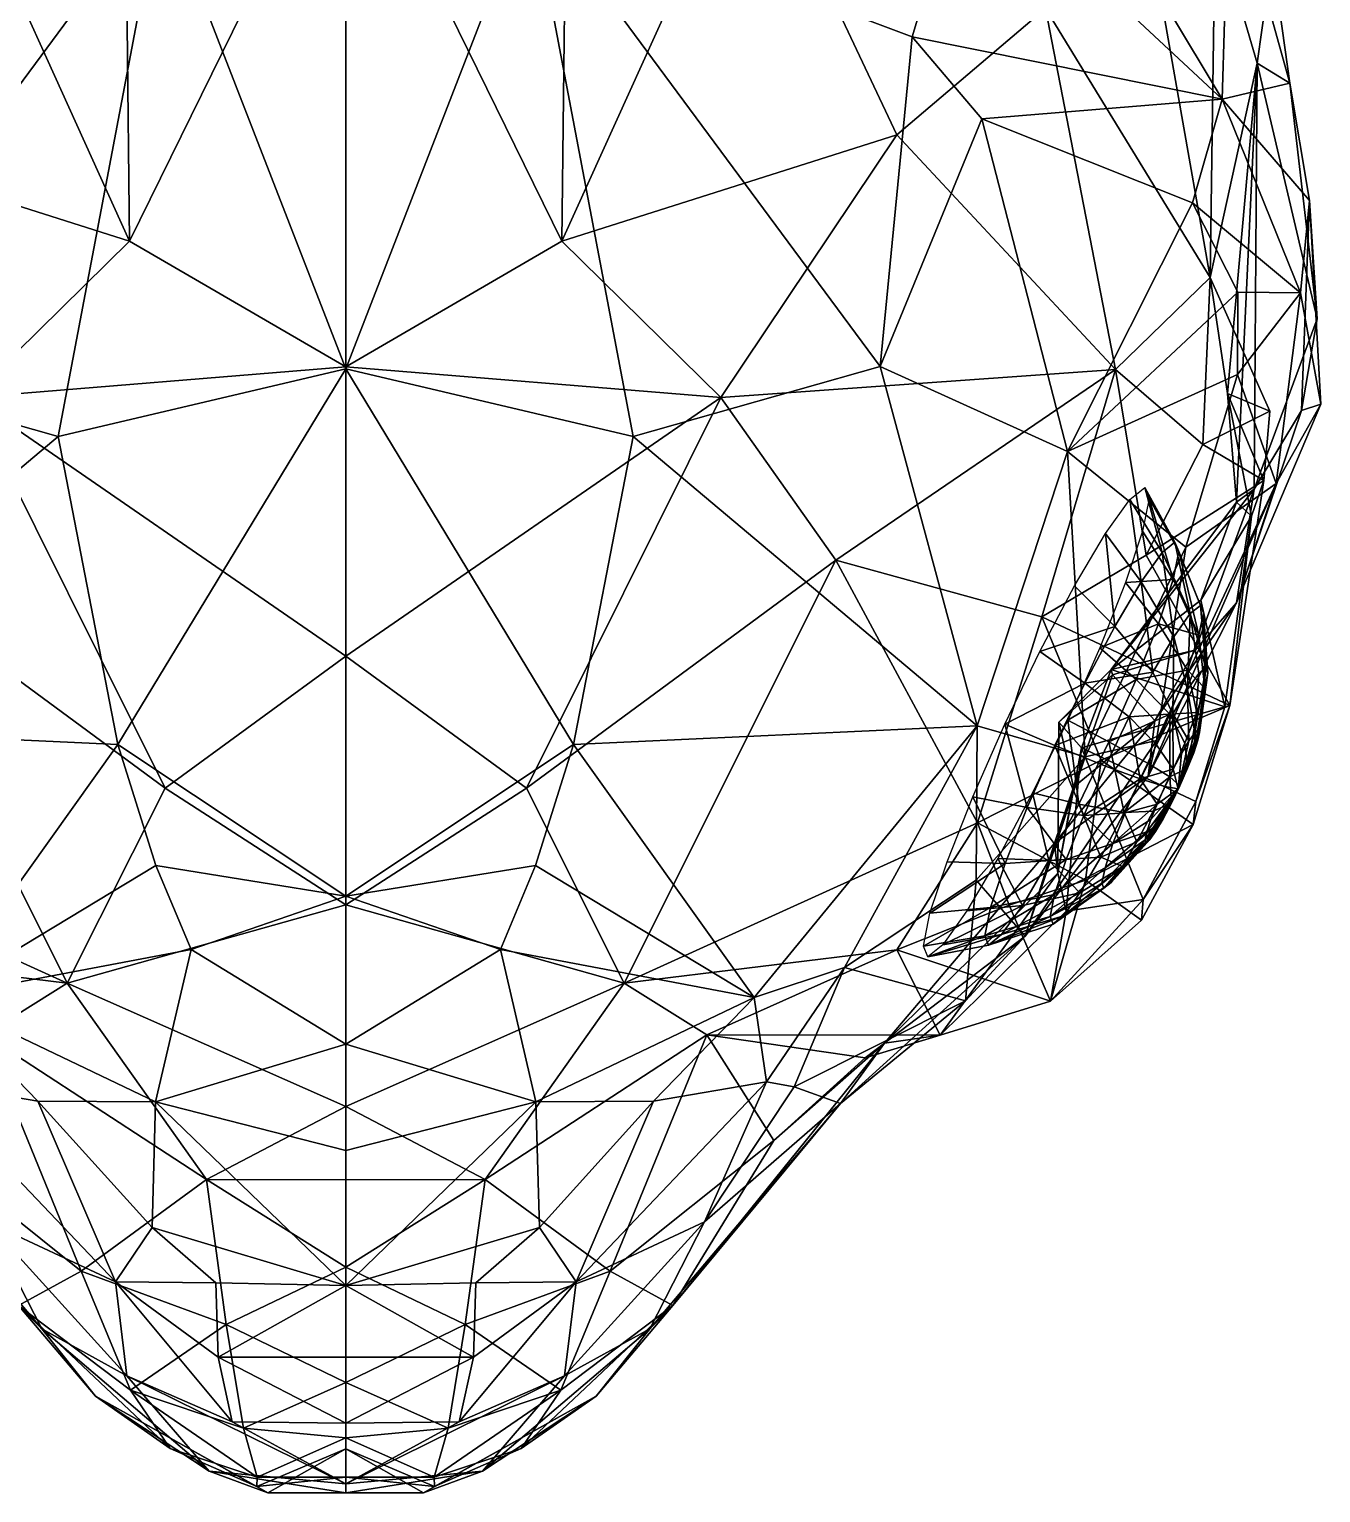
# Model space of a CAD drawing. Extents: x -0.62 to 0.62, y -0.64 to 0.55.
# Drawn here: x -0.0302 to 0.0931, y -0.6409 to -0.5012 of the extents above; entities that cross this region are included whole.
import ezdxf

# ---------------------------------------------------------------- set-up
doc = ezdxf.new("R2010")
doc.units = 0
doc.layers.add('TRTL_GRN$LWO', color=1, linetype='CONTINUOUS')

msp = doc.modelspace()

# ---------------------------------------------------------------- linework, layer by layer
at = {"layer": 'TRTL_GRN$LWO'}
for points in [[(-0.01762, -0.48821, -0.07915), (0, -0.47712, -0.07584), (0, -0.53363, -0.09496)], [(0, -0.47712, -0.07584), (0.01762, -0.48821, -0.07915), (0, -0.53363, -0.09496)], [(-0.02109, -0.48018, 0.04466), (-0.03864, -0.48169, 0.04104), (-0.02064, -0.52143, 0.04086)], [(-0.02109, -0.48018, 0.04466), (-0.02064, -0.52143, 0.04086), (0, -0.47945, 0.04581)], [(-0.02064, -0.52143, 0.04086), (0, -0.53343, 0.03935), (0, -0.47945, 0.04581)], [(0.02064, -0.52143, 0.04086), (0.02109, -0.48018, 0.04466), (0, -0.47945, 0.04581)], [(0, -0.53343, 0.03935), (0.02064, -0.52143, 0.04086), (0, -0.47945, 0.04581)], [(0.03864, -0.48169, 0.04104), (0.02109, -0.48018, 0.04466), (0.02064, -0.52143, 0.04086)], [(-0.03864, -0.48169, 0.04104), (-0.05262, -0.51129, 0.03381), (-0.02064, -0.52143, 0.04086)], [(0.05262, -0.51129, 0.03381), (0.03864, -0.48169, 0.04104), (0.02064, -0.52143, 0.04086)], [(0.05262, -0.51129, 0.03381), (0.0668, -0.49924, 0.02685), (0.03864, -0.48169, 0.04104)], [(0.05917, -0.48504, -0.06286), (0.0682, -0.48212, -0.0538), (0.08366, -0.5079, -0.059)], [(0.08432, -0.48551, -0.03159), (0.08366, -0.5079, -0.059), (0.0682, -0.48212, -0.0538)], [(-0.05917, -0.48504, -0.06286), (-0.01762, -0.48821, -0.07915), (-0.05406, -0.50192, -0.07507)], [(0.01762, -0.48821, -0.07915), (0.05917, -0.48504, -0.06286), (0.05406, -0.50192, -0.07507)], [(0.05917, -0.48504, -0.06286), (0.08366, -0.5079, -0.059), (0.05406, -0.50192, -0.07507)], [(0.09011, -0.50635, -0.03381), (0.08366, -0.5079, -0.059), (0.08432, -0.48551, -0.03159)], [(0.09011, -0.50635, -0.03381), (0.08432, -0.48551, -0.03159), (0.08843, -0.4943, -0.01969)], [(-0.05406, -0.50192, -0.07507), (-0.01762, -0.48821, -0.07915), (-0.05102, -0.53339, -0.09026)], [(-0.01762, -0.48821, -0.07915), (-0.02745, -0.54007, -0.0961), (-0.05102, -0.53339, -0.09026)], [(0, -0.53363, -0.09496), (-0.02745, -0.54007, -0.0961), (-0.01762, -0.48821, -0.07915)], [(0.02745, -0.54007, -0.0961), (0, -0.53363, -0.09496), (0.01762, -0.48821, -0.07915)], [(0.02745, -0.54007, -0.0961), (0.01762, -0.48821, -0.07915), (0.05102, -0.53339, -0.09026)], [(0.01762, -0.48821, -0.07915), (0.05406, -0.50192, -0.07507), (0.05102, -0.53339, -0.09026)], [(0.07609, -0.48834, 0.01792), (0.0668, -0.49924, 0.02685), (0.08251, -0.52491, 0.00008)], [(0.083, -0.49073, 0.00293), (0.07609, -0.48834, 0.01792), (0.08251, -0.52491, 0.00008)], [(0.087, -0.50446, -0.01036), (0.083, -0.49073, 0.00293), (0.08251, -0.52491, 0.00008)], [(0.083, -0.49073, 0.00293), (0.087, -0.50446, -0.01036), (0.08843, -0.4943, -0.01969)], [(0.08843, -0.4943, -0.01969), (0.087, -0.50446, -0.01036), (0.09011, -0.50635, -0.03381)], [(0.07349, -0.53369, 0.0196), (0.0668, -0.49924, 0.02685), (0.05262, -0.51129, 0.03381)], [(0.0668, -0.49924, 0.02685), (0.07349, -0.53369, 0.0196), (0.08251, -0.52491, 0.00008)], [(0.05102, -0.53339, -0.09026), (0.05406, -0.50192, -0.07507), (0.06072, -0.50977, -0.07776)], [(0.08366, -0.5079, -0.059), (0.06072, -0.50977, -0.07776), (0.05406, -0.50192, -0.07507)], [(0.087, -0.50446, -0.01036), (0.08251, -0.52491, 0.00008), (0.08418, -0.53598, -0.00362)], [(0.087, -0.50446, -0.01036), (0.08418, -0.53598, -0.00362), (0.08503, -0.54635, -0.0074)], [(0.087, -0.50446, -0.01036), (0.08503, -0.54635, -0.0074), (0.0867, -0.54511, -0.0243)], [(0.087, -0.50446, -0.01036), (0.0867, -0.54511, -0.0243), (0.09274, -0.52884, -0.03679)], [(0.087, -0.50446, -0.01036), (0.09274, -0.52884, -0.03679), (0.09011, -0.50635, -0.03381)], [(0.09011, -0.50635, -0.03381), (0.09199, -0.51755, -0.04888), (0.08366, -0.5079, -0.059)], [(0.09274, -0.52884, -0.03679), (0.09199, -0.51755, -0.04888), (0.09011, -0.50635, -0.03381)], [(0.08366, -0.5079, -0.059), (0.08083, -0.51778, -0.07197), (0.06072, -0.50977, -0.07776)], [(0.08083, -0.51778, -0.07197), (0.08366, -0.5079, -0.059), (0.09113, -0.52638, -0.06306)], [(0.08366, -0.5079, -0.059), (0.09199, -0.51755, -0.04888), (0.09113, -0.52638, -0.06306)], [(0.06889, -0.5415, -0.08747), (0.05102, -0.53339, -0.09026), (0.06072, -0.50977, -0.07776)], [(0.06889, -0.5415, -0.08747), (0.06072, -0.50977, -0.07776), (0.08083, -0.51778, -0.07197)], [(-0.02064, -0.52143, 0.04086), (-0.05262, -0.51129, 0.03381), (-0.03581, -0.53637, 0.03537)], [(0.05262, -0.51129, 0.03381), (0.02064, -0.52143, 0.04086), (0.03581, -0.53637, 0.03537)], [(0.03581, -0.53637, 0.03537), (0.07349, -0.53369, 0.0196), (0.05262, -0.51129, 0.03381)], [(0.06889, -0.5415, -0.08747), (0.08083, -0.51778, -0.07197), (0.08516, -0.5263, -0.07375)], [(0.08083, -0.51778, -0.07197), (0.09113, -0.52638, -0.06306), (0.08516, -0.5263, -0.07375)], [(0.09307, -0.53698, -0.05293), (0.09113, -0.52638, -0.06306), (0.09199, -0.51755, -0.04888)], [(0.09124, -0.5376, -0.04163), (0.09307, -0.53698, -0.05293), (0.09199, -0.51755, -0.04888)], [(0.09124, -0.5376, -0.04163), (0.09199, -0.51755, -0.04888), (0.09274, -0.52884, -0.03679)], [(0, -0.53343, 0.03935), (-0.02064, -0.52143, 0.04086), (-0.03581, -0.53637, 0.03537)], [(0.02064, -0.52143, 0.04086), (0, -0.53343, 0.03935), (0.03581, -0.53637, 0.03537)], [(0.07349, -0.53369, 0.0196), (0.08182, -0.54084, 0.01342), (0.08251, -0.52491, 0.00008)], [(0.08182, -0.54084, 0.01342), (0.08821, -0.53765, 0.00202), (0.08251, -0.52491, 0.00008)], [(0.08821, -0.53765, 0.00202), (0.08418, -0.53598, -0.00362), (0.08251, -0.52491, 0.00008)], [(0.06889, -0.5415, -0.08747), (0.08516, -0.5263, -0.07375), (0.08512, -0.53417, -0.07631)], [(0.09113, -0.52638, -0.06306), (0.08512, -0.53417, -0.07631), (0.08516, -0.5263, -0.07375)], [(0.09113, -0.52638, -0.06306), (0.08881, -0.54456, -0.06713), (0.08512, -0.53417, -0.07631)], [(0.09113, -0.52638, -0.06306), (0.09307, -0.53698, -0.05293), (0.08881, -0.54456, -0.06713)], [(0.09124, -0.5376, -0.04163), (0.09274, -0.52884, -0.03679), (0.0867, -0.54511, -0.0243)], [(-0.02745, -0.54007, -0.0961), (-0.06027, -0.56769, -0.09244), (-0.05102, -0.53339, -0.09026)], [(0, -0.56105, 0.03178), (0, -0.53343, 0.03935), (-0.03581, -0.53637, 0.03537)], [(0, -0.53343, 0.03935), (0, -0.56105, 0.03178), (0.03581, -0.53637, 0.03537)], [(0.06027, -0.56769, -0.09244), (0.02745, -0.54007, -0.0961), (0.05102, -0.53339, -0.09026)], [(0.06889, -0.5415, -0.08747), (0.06027, -0.56769, -0.09244), (0.05102, -0.53339, -0.09026)], [(-0.02174, -0.56948, -0.09996), (-0.02745, -0.54007, -0.0961), (0, -0.53363, -0.09496)], [(0, -0.58394, -0.10699), (-0.02174, -0.56948, -0.09996), (0, -0.53363, -0.09496)], [(0.02174, -0.56948, -0.09996), (0, -0.58394, -0.10699), (0, -0.53363, -0.09496)], [(0.02745, -0.54007, -0.0961), (0.02174, -0.56948, -0.09996), (0, -0.53363, -0.09496)], [(0.03581, -0.53637, 0.03537), (0.04679, -0.5519, 0.02949), (0.07349, -0.53369, 0.0196)], [(0.06646, -0.5573, 0.02324), (0.07349, -0.53369, 0.0196), (0.04679, -0.5519, 0.02949)], [(0.06646, -0.5573, 0.02324), (0.07641, -0.5514, 0.01923), (0.07349, -0.53369, 0.0196)], [(0.08512, -0.53417, -0.07631), (0.0802, -0.55063, -0.07958), (0.06889, -0.5415, -0.08747)], [(0.07641, -0.5514, 0.01923), (0.08182, -0.54084, 0.01342), (0.07349, -0.53369, 0.0196)], [(0.08512, -0.53417, -0.07631), (0.08881, -0.54456, -0.06713), (0.0802, -0.55063, -0.07958)], [(-0.04679, -0.5519, 0.02949), (-0.01725, -0.57365, 0.02596), (-0.03581, -0.53637, 0.03537)], [(-0.01725, -0.57365, 0.02596), (0, -0.56105, 0.03178), (-0.03581, -0.53637, 0.03537)], [(0, -0.56105, 0.03178), (0.01725, -0.57365, 0.02596), (0.03581, -0.53637, 0.03537)], [(0.01725, -0.57365, 0.02596), (0.04679, -0.5519, 0.02949), (0.03581, -0.53637, 0.03537)], [(0.08646, -0.54767, 0.0002), (0.08503, -0.54635, -0.0074), (0.08418, -0.53598, -0.00362)], [(0.08764, -0.54429, 0.00199), (0.08646, -0.54767, 0.0002), (0.08418, -0.53598, -0.00362)], [(0.08821, -0.53765, 0.00202), (0.08764, -0.54429, 0.00199), (0.08418, -0.53598, -0.00362)], [(0.08821, -0.53765, 0.00202), (0.08182, -0.54084, 0.01342), (0.08764, -0.54429, 0.00199)], [(0.08503, -0.55596, -0.04585), (0.08881, -0.54456, -0.06713), (0.09307, -0.53698, -0.05293)], [(0.08503, -0.55596, -0.04585), (0.09307, -0.53698, -0.05293), (0.09124, -0.5376, -0.04163)], [(0.08503, -0.55596, -0.04585), (0.09124, -0.5376, -0.04163), (0.0867, -0.54511, -0.0243)], [(-0.02174, -0.56948, -0.09996), (-0.06027, -0.56769, -0.09244), (-0.02745, -0.54007, -0.0961)], [(0.06027, -0.56769, -0.09244), (0.02174, -0.56948, -0.09996), (0.02745, -0.54007, -0.0961)], [(0.06027, -0.56769, -0.09244), (0.06889, -0.5415, -0.08747), (0.07059, -0.57065, -0.08249)], [(0.06889, -0.5415, -0.08747), (0.0802, -0.55063, -0.07958), (0.07059, -0.57065, -0.08249)], [(0.08182, -0.54084, 0.01342), (0.07641, -0.5514, 0.01923), (0.08764, -0.54429, 0.00199)], [(0.07641, -0.5514, 0.01923), (0.08439, -0.56575, 0.00574), (0.08764, -0.54429, 0.00199)], [(0.08503, -0.55596, -0.04585), (0.07659, -0.5725, -0.05888), (0.08881, -0.54456, -0.06713)], [(0.07659, -0.5725, -0.05888), (0.07738, -0.5691, -0.07028), (0.08881, -0.54456, -0.06713)], [(0.08881, -0.54456, -0.06713), (0.07738, -0.5691, -0.07028), (0.0802, -0.55063, -0.07958)], [(0.08439, -0.56575, 0.00574), (0.08646, -0.54767, 0.0002), (0.08764, -0.54429, 0.00199)], [(0.07594, -0.55394, -0.02826), (0.07253, -0.54934, -0.02996), (0.07484, -0.54611, -0.02332)], [(0.08108, -0.56047, -0.03075), (0.0867, -0.54511, -0.0243), (0.07308, -0.56232, -0.00986)], [(0.0867, -0.54511, -0.0243), (0.08503, -0.54635, -0.0074), (0.07308, -0.56232, -0.00986)], [(0.07792, -0.55116, -0.02257), (0.07484, -0.54611, -0.02332), (0.07627, -0.54495, -0.01581)], [(0.07484, -0.54611, -0.02332), (0.07792, -0.55116, -0.02257), (0.07594, -0.55394, -0.02826)], [(0.07606, -0.54912, -0.00111), (0.07897, -0.55374, -0.00351), (0.07669, -0.54599, -0.00816)], [(0.07951, -0.55106, -0.00956), (0.07915, -0.55017, -0.01612), (0.07627, -0.54495, -0.01581)], [(0.07669, -0.54599, -0.00816), (0.07951, -0.55106, -0.00956), (0.07627, -0.54495, -0.01581)], [(0.07627, -0.54495, -0.01581), (0.07915, -0.55017, -0.01612), (0.07792, -0.55116, -0.02257)], [(0.07897, -0.55374, -0.00351), (0.07951, -0.55106, -0.00956), (0.07669, -0.54599, -0.00816)], [(0.08503, -0.55596, -0.04585), (0.0867, -0.54511, -0.0243), (0.08108, -0.56047, -0.03075)], [(0.08503, -0.54635, -0.0074), (0.08161, -0.5557, -0.00108), (0.07308, -0.56232, -0.00986)], [(0.08503, -0.54635, -0.0074), (0.08646, -0.54767, 0.0002), (0.08161, -0.5557, -0.00108)], [(0.08161, -0.5557, -0.00108), (0.08646, -0.54767, 0.0002), (0.08391, -0.56588, 0.00315)], [(0.08391, -0.56588, 0.00315), (0.08646, -0.54767, 0.0002), (0.08439, -0.56575, 0.00574)], [(0.0734, -0.55823, -0.03265), (0.06957, -0.55434, -0.03507), (0.07253, -0.54934, -0.02996)], [(0.07253, -0.54934, -0.02996), (0.07594, -0.55394, -0.02826), (0.0734, -0.55823, -0.03265)], [(0.07897, -0.55374, -0.00351), (0.07606, -0.54912, -0.00111), (0.07443, -0.55403, 0.00463)], [(0.08061, -0.55699, -0.02147), (0.07792, -0.55116, -0.02257), (0.07915, -0.55017, -0.01612)], [(0.08187, -0.55691, -0.01118), (0.08159, -0.55621, -0.01637), (0.07915, -0.55017, -0.01612)], [(0.07951, -0.55106, -0.00956), (0.08187, -0.55691, -0.01118), (0.07915, -0.55017, -0.01612)], [(0.07915, -0.55017, -0.01612), (0.08159, -0.55621, -0.01637), (0.08061, -0.55699, -0.02147)], [(0.08439, -0.56575, 0.00574), (0.07641, -0.5514, 0.01923), (0.06646, -0.5573, 0.02324)], [(0.0802, -0.55063, -0.07958), (0.07738, -0.5691, -0.07028), (0.07059, -0.57065, -0.08249)], [(0.07905, -0.55919, -0.02598), (0.07594, -0.55394, -0.02826), (0.07792, -0.55116, -0.02257)], [(0.07792, -0.55116, -0.02257), (0.08061, -0.55699, -0.02147), (0.07905, -0.55919, -0.02598)], [(0.07897, -0.55374, -0.00351), (0.08144, -0.55903, -0.0064), (0.07951, -0.55106, -0.00956)], [(0.08144, -0.55903, -0.0064), (0.08187, -0.55691, -0.01118), (0.07951, -0.55106, -0.00956)], [(-0.02658, -0.59227, 0.0127), (-0.04679, -0.5519, 0.02949), (-0.0603, -0.57697, 0.01744)], [(-0.01725, -0.57365, 0.02596), (-0.04679, -0.5519, 0.02949), (-0.02658, -0.59227, 0.0127)], [(0.04679, -0.5519, 0.02949), (0.01725, -0.57365, 0.02596), (0.02658, -0.59227, 0.0127)], [(0.04679, -0.5519, 0.02949), (0.02658, -0.59227, 0.0127), (0.0603, -0.57697, 0.01744)], [(0.06646, -0.5573, 0.02324), (0.04679, -0.5519, 0.02949), (0.0603, -0.57697, 0.01744)], [(0.06957, -0.55434, -0.03507), (0.0734, -0.55823, -0.03265), (0.06626, -0.56061, -0.03815)], [(0.07757, -0.55796, 0.00142), (0.07443, -0.55403, 0.00463), (0.07197, -0.56024, 0.00852)], [(0.07704, -0.56258, -0.02944), (0.0734, -0.55823, -0.03265), (0.07594, -0.55394, -0.02826)], [(0.07443, -0.55403, 0.00463), (0.07757, -0.55796, 0.00142), (0.07897, -0.55374, -0.00351)], [(0.07594, -0.55394, -0.02826), (0.07905, -0.55919, -0.02598), (0.07704, -0.56258, -0.02944)], [(0.08144, -0.55903, -0.0064), (0.07897, -0.55374, -0.00351), (0.07757, -0.55796, 0.00142)], [(0.07308, -0.56232, -0.00986), (0.08161, -0.5557, -0.00108), (0.08391, -0.56588, 0.00315)], [(0.06646, -0.5573, 0.02324), (0.0603, -0.57697, 0.01744), (0.0721, -0.57098, 0.01636)], [(0.08439, -0.56575, 0.00574), (0.06646, -0.5573, 0.02324), (0.0721, -0.57098, 0.01636)], [(0.08503, -0.55596, -0.04585), (0.07722, -0.56718, -0.03249), (0.07659, -0.5725, -0.05888)], [(0.07722, -0.56718, -0.03249), (0.08503, -0.55596, -0.04585), (0.08108, -0.56047, -0.03075)], [(0.08035, -0.56422, -0.02303), (0.07905, -0.55919, -0.02598), (0.08061, -0.55699, -0.02147)], [(0.08061, -0.55699, -0.02147), (0.08143, -0.5627, -0.01992), (0.08035, -0.56422, -0.02303)], [(0.08159, -0.55621, -0.01637), (0.08211, -0.56215, -0.01639), (0.08061, -0.55699, -0.02147)], [(0.08211, -0.56215, -0.01639), (0.08143, -0.5627, -0.01992), (0.08061, -0.55699, -0.02147)], [(0.08144, -0.55903, -0.0064), (0.08201, -0.56411, -0.00949), (0.08187, -0.55691, -0.01118)], [(0.08211, -0.56215, -0.01639), (0.08159, -0.55621, -0.01637), (0.08187, -0.55691, -0.01118)], [(0.08187, -0.55691, -0.01118), (0.0823, -0.56264, -0.0128), (0.08211, -0.56215, -0.01639)], [(0.08201, -0.56411, -0.00949), (0.0823, -0.56264, -0.0128), (0.08187, -0.55691, -0.01118)], [(0.0734, -0.55823, -0.03265), (0.07056, -0.56361, -0.03529), (0.06626, -0.56061, -0.03815)], [(0.0734, -0.55823, -0.03265), (0.07704, -0.56258, -0.02944), (0.07056, -0.56361, -0.03529)], [(0.07197, -0.56024, 0.00852), (0.07546, -0.56329, 0.00476), (0.07757, -0.55796, 0.00142)], [(0.08034, -0.56237, -0.0025), (0.07757, -0.55796, 0.00142), (0.07546, -0.56329, 0.00476)], [(0.07757, -0.55796, 0.00142), (0.08034, -0.56237, -0.0025), (0.08144, -0.55903, -0.0064)], [(0.07896, -0.56656, -0.02543), (0.07704, -0.56258, -0.02944), (0.07905, -0.55919, -0.02598)], [(0.07905, -0.55919, -0.02598), (0.08035, -0.56422, -0.02303), (0.07896, -0.56656, -0.02543)], [(0.08201, -0.56411, -0.00949), (0.08144, -0.55903, -0.0064), (0.08034, -0.56237, -0.0025)], [(-0.01725, -0.57365, 0.02596), (0, -0.58478, 0.02122), (0, -0.56105, 0.03178)], [(0, -0.58478, 0.02122), (0.01725, -0.57365, 0.02596), (0, -0.56105, 0.03178)], [(0.06291, -0.56755, -0.0389), (0.06626, -0.56061, -0.03815), (0.07056, -0.56361, -0.03529)], [(0.07546, -0.56329, 0.00476), (0.07197, -0.56024, 0.00852), (0.06892, -0.56716, 0.01017)], [(0.0732, -0.56282, -0.02719), (0.08108, -0.56047, -0.03075), (0.07308, -0.56232, -0.00986)], [(0.08108, -0.56047, -0.03075), (0.0732, -0.56282, -0.02719), (0.07722, -0.56718, -0.03249)], [(0.0732, -0.56282, -0.02719), (0.07308, -0.56232, -0.00986), (0.06807, -0.56736, -0.01856)], [(0.06807, -0.56736, -0.01856), (0.07308, -0.56232, -0.00986), (0.07023, -0.5698, -0.00911)], [(0.06807, -0.56736, -0.01856), (0.06947, -0.57354, -0.02879), (0.0732, -0.56282, -0.02719)], [(0.07722, -0.56718, -0.03249), (0.0732, -0.56282, -0.02719), (0.06947, -0.57354, -0.02879)], [(0.07023, -0.5698, -0.00911), (0.07308, -0.56232, -0.00986), (0.08391, -0.56588, 0.00315)], [(0.07704, -0.56258, -0.02944), (0.07479, -0.56684, -0.03153), (0.07056, -0.56361, -0.03529)], [(0.07704, -0.56258, -0.02944), (0.07896, -0.56656, -0.02543), (0.07479, -0.56684, -0.03153)], [(0.07546, -0.56329, 0.00476), (0.07867, -0.56659, 0.00014), (0.08034, -0.56237, -0.0025)], [(0.08124, -0.56642, -0.00679), (0.08034, -0.56237, -0.0025), (0.07867, -0.56659, 0.00014)], [(0.08034, -0.56237, -0.0025), (0.08124, -0.56642, -0.00679), (0.08201, -0.56411, -0.00949)], [(0.08143, -0.5627, -0.01992), (0.08104, -0.56836, -0.01806), (0.08035, -0.56422, -0.02303)], [(0.08104, -0.56836, -0.01806), (0.08143, -0.5627, -0.01992), (0.08211, -0.56215, -0.01639)], [(0.08211, -0.56215, -0.01639), (0.08139, -0.56808, -0.01625), (0.08104, -0.56836, -0.01806)], [(0.08149, -0.56833, -0.01442), (0.08139, -0.56808, -0.01625), (0.08211, -0.56215, -0.01639)], [(0.0823, -0.56264, -0.0128), (0.08149, -0.56833, -0.01442), (0.08211, -0.56215, -0.01639)], [(0.08149, -0.56833, -0.01442), (0.0823, -0.56264, -0.0128), (0.08201, -0.56411, -0.00949)], [(0.07056, -0.56361, -0.03529), (0.06768, -0.56956, -0.03594), (0.06291, -0.56755, -0.0389)], [(0.07056, -0.56361, -0.03529), (0.07479, -0.56684, -0.03153), (0.06768, -0.56956, -0.03594)], [(0.06892, -0.56716, 0.01017), (0.07284, -0.56923, 0.00617), (0.07546, -0.56329, 0.00476)], [(0.07284, -0.56923, 0.00617), (0.07867, -0.56659, 0.00014), (0.07546, -0.56329, 0.00476)], [(0.08035, -0.56422, -0.02303), (0.08049, -0.56913, -0.01965), (0.07896, -0.56656, -0.02543)], [(0.08104, -0.56836, -0.01806), (0.08049, -0.56913, -0.01965), (0.08035, -0.56422, -0.02303)], [(0.08095, -0.57026, -0.01135), (0.08134, -0.56908, -0.01273), (0.08201, -0.56411, -0.00949)], [(0.08124, -0.56642, -0.00679), (0.08095, -0.57026, -0.01135), (0.08201, -0.56411, -0.00949)], [(0.08201, -0.56411, -0.00949), (0.08134, -0.56908, -0.01273), (0.08149, -0.56833, -0.01442)], [(0.07479, -0.56684, -0.03153), (0.07252, -0.57155, -0.03205), (0.06768, -0.56956, -0.03594)], [(0.07023, -0.5698, -0.00911), (0.08391, -0.56588, 0.00315), (0.08116, -0.57491, 0.00063)], [(0.0721, -0.57098, 0.01636), (0.0809, -0.57711, 0.00341), (0.08439, -0.56575, 0.00574)], [(0.07583, -0.57277, -0.02723), (0.07252, -0.57155, -0.03205), (0.07479, -0.56684, -0.03153)], [(0.07284, -0.56923, 0.00617), (0.0766, -0.57128, 0.00126), (0.07867, -0.56659, 0.00014)], [(0.07896, -0.56656, -0.02543), (0.0774, -0.56951, -0.02688), (0.07479, -0.56684, -0.03153)], [(0.07479, -0.56684, -0.03153), (0.0774, -0.56951, -0.02688), (0.07583, -0.57277, -0.02723)], [(0.0766, -0.57128, 0.00126), (0.07865, -0.57258, -0.00419), (0.07867, -0.56659, 0.00014)], [(0.07898, -0.57184, -0.02162), (0.0774, -0.56951, -0.02688), (0.07896, -0.56656, -0.02543)], [(0.07865, -0.57258, -0.00419), (0.08009, -0.56934, -0.00496), (0.07867, -0.56659, 0.00014)], [(0.07867, -0.56659, 0.00014), (0.08009, -0.56934, -0.00496), (0.08124, -0.56642, -0.00679)], [(0.07896, -0.56656, -0.02543), (0.07978, -0.57033, -0.02088), (0.07898, -0.57184, -0.02162)], [(0.08049, -0.56913, -0.01965), (0.07978, -0.57033, -0.02088), (0.07896, -0.56656, -0.02543)], [(0.08009, -0.56934, -0.00496), (0.08036, -0.57175, -0.01041), (0.08124, -0.56642, -0.00679)], [(0.08036, -0.57175, -0.01041), (0.08095, -0.57026, -0.01135), (0.08124, -0.56642, -0.00679)], [(0.0809, -0.57711, 0.00341), (0.08116, -0.57491, 0.00063), (0.08439, -0.56575, 0.00574)], [(0.08116, -0.57491, 0.00063), (0.08391, -0.56588, 0.00315), (0.08439, -0.56575, 0.00574)], [(-0.02174, -0.56948, -0.09996), (-0.03899, -0.59363, -0.09797), (-0.06027, -0.56769, -0.09244)], [(0.03899, -0.59363, -0.09797), (0.02174, -0.56948, -0.09996), (0.06027, -0.56769, -0.09244)], [(0.04761, -0.59076, -0.08696), (0.03899, -0.59363, -0.09797), (0.06027, -0.56769, -0.09244)], [(0.04761, -0.59076, -0.08696), (0.06027, -0.56769, -0.09244), (0.06017, -0.58242, -0.08105)], [(0.06506, -0.57549, -0.03452), (0.05986, -0.57446, -0.03726), (0.06291, -0.56755, -0.0389)], [(0.06027, -0.56769, -0.09244), (0.07059, -0.57065, -0.08249), (0.06017, -0.58242, -0.08105)], [(0.06291, -0.56755, -0.0389), (0.06768, -0.56956, -0.03594), (0.06506, -0.57549, -0.03452)], [(0.06557, -0.57409, 0.00942), (0.06997, -0.57517, 0.00553), (0.06892, -0.56716, 0.01017)], [(0.07722, -0.56718, -0.03249), (0.06947, -0.57354, -0.02879), (0.06766, -0.57891, -0.03331)], [(0.07722, -0.56718, -0.03249), (0.06766, -0.57891, -0.03331), (0.07659, -0.5725, -0.05888)], [(0.06947, -0.57354, -0.02879), (0.06807, -0.56736, -0.01856), (0.06796, -0.58176, -0.01639)], [(0.06807, -0.56736, -0.01856), (0.07023, -0.5698, -0.00911), (0.06796, -0.58176, -0.01639)], [(0.06997, -0.57517, 0.00553), (0.07284, -0.56923, 0.00617), (0.06892, -0.56716, 0.01017)], [(0.08139, -0.56808, -0.01625), (0.08149, -0.56833, -0.01442), (0.07946, -0.57372, -0.01597)], [(0.08104, -0.56836, -0.01806), (0.08139, -0.56808, -0.01625), (0.07946, -0.57372, -0.01597)], [(0.08149, -0.56833, -0.01442), (0.08134, -0.56908, -0.01273), (0.07946, -0.57372, -0.01597)], [(0.08049, -0.56913, -0.01965), (0.08104, -0.56836, -0.01806), (0.07946, -0.57372, -0.01597)], [(-0.01812, -0.58102, -0.10423), (-0.03899, -0.59363, -0.09797), (-0.02174, -0.56948, -0.09996)], [(-0.01812, -0.58102, -0.10423), (-0.02174, -0.56948, -0.09996), (0, -0.58394, -0.10699)], [(0.02174, -0.56948, -0.09996), (0.01812, -0.58102, -0.10423), (0, -0.58394, -0.10699)], [(0.03899, -0.59363, -0.09797), (0.01812, -0.58102, -0.10423), (0.02174, -0.56948, -0.09996)], [(0.07659, -0.5725, -0.05888), (0.06485, -0.58778, -0.06101), (0.07738, -0.5691, -0.07028)], [(0.06485, -0.58778, -0.06101), (0.07059, -0.57065, -0.08249), (0.07738, -0.5691, -0.07028)], [(0.07045, -0.57624, -0.03093), (0.06506, -0.57549, -0.03452), (0.06768, -0.56956, -0.03594)], [(0.06768, -0.56956, -0.03594), (0.07252, -0.57155, -0.03205), (0.07045, -0.57624, -0.03093)], [(0.06796, -0.58176, -0.01639), (0.07023, -0.5698, -0.00911), (0.06876, -0.5854, -0.01065)], [(0.07613, -0.58428, -0.00223), (0.06876, -0.5854, -0.01065), (0.07023, -0.5698, -0.00911)], [(0.06997, -0.57517, 0.00553), (0.07432, -0.57598, 0.00075), (0.07284, -0.56923, 0.00617)], [(0.07613, -0.58428, -0.00223), (0.07023, -0.5698, -0.00911), (0.08116, -0.57491, 0.00063)], [(0.07432, -0.57598, 0.00075), (0.0766, -0.57128, 0.00126), (0.07284, -0.56923, 0.00617)], [(0.07583, -0.57277, -0.02723), (0.0774, -0.56951, -0.02688), (0.07898, -0.57184, -0.02162)], [(0.08036, -0.57175, -0.01041), (0.08009, -0.56934, -0.00496), (0.07865, -0.57258, -0.00419)], [(0.08134, -0.56908, -0.01273), (0.08095, -0.57026, -0.01135), (0.07946, -0.57372, -0.01597)], [(0.07978, -0.57033, -0.02088), (0.08049, -0.56913, -0.01965), (0.07946, -0.57372, -0.01597)], [(0.06485, -0.58778, -0.06101), (0.06017, -0.58242, -0.08105), (0.07059, -0.57065, -0.08249)], [(0.0721, -0.57098, 0.01636), (0.0603, -0.57697, 0.01744), (0.07061, -0.58242, 0.0103)], [(0.0721, -0.57098, 0.01636), (0.07061, -0.58242, 0.0103), (0.0809, -0.57711, 0.00341)], [(0.07865, -0.57258, -0.00419), (0.0766, -0.57128, 0.00126), (0.07432, -0.57598, 0.00075)], [(0.07898, -0.57184, -0.02162), (0.07978, -0.57033, -0.02088), (0.07946, -0.57372, -0.01597)], [(0.08095, -0.57026, -0.01135), (0.08036, -0.57175, -0.01041), (0.07946, -0.57372, -0.01597)], [(0.06766, -0.57891, -0.03331), (0.06485, -0.58778, -0.06101), (0.07659, -0.5725, -0.05888)], [(0.07252, -0.57155, -0.03205), (0.07583, -0.57277, -0.02723), (0.07045, -0.57624, -0.03093)], [(0.07432, -0.57598, 0.00075), (0.07708, -0.57584, -0.00454), (0.07865, -0.57258, -0.00419)], [(0.07898, -0.57184, -0.02162), (0.07818, -0.5735, -0.0218), (0.07583, -0.57277, -0.02723)], [(0.07708, -0.57584, -0.00454), (0.07882, -0.57507, -0.0102), (0.07865, -0.57258, -0.00419)], [(0.07818, -0.5735, -0.0218), (0.07898, -0.57184, -0.02162), (0.07946, -0.57372, -0.01597)], [(0.07865, -0.57258, -0.00419), (0.07962, -0.57341, -0.01002), (0.08036, -0.57175, -0.01041)], [(0.07882, -0.57507, -0.0102), (0.07962, -0.57341, -0.01002), (0.07865, -0.57258, -0.00419)], [(0.08036, -0.57175, -0.01041), (0.07962, -0.57341, -0.01002), (0.07946, -0.57372, -0.01597)], [(-0.01725, -0.57365, 0.02596), (-0.02658, -0.59227, 0.0127), (0, -0.58478, 0.02122)], [(0.02658, -0.59227, 0.0127), (0.01725, -0.57365, 0.02596), (0, -0.58478, 0.02122)], [(0.06226, -0.58036, 0.00634), (0.06712, -0.58056, 0.00288), (0.06557, -0.57409, 0.00942)], [(0.06712, -0.58056, 0.00288), (0.06997, -0.57517, 0.00553), (0.06557, -0.57409, 0.00942)], [(0.06766, -0.57891, -0.03331), (0.06947, -0.57354, -0.02879), (0.06796, -0.58176, -0.01639)], [(0.07583, -0.57277, -0.02723), (0.0744, -0.57601, -0.02646), (0.07045, -0.57624, -0.03093)], [(0.07745, -0.57516, -0.0214), (0.0744, -0.57601, -0.02646), (0.07583, -0.57277, -0.02723)], [(0.07583, -0.57277, -0.02723), (0.07818, -0.5735, -0.0218), (0.07745, -0.57516, -0.0214)], [(0.07642, -0.57883, -0.01556), (0.07631, -0.57858, -0.0174), (0.07946, -0.57372, -0.01597)], [(0.07631, -0.57858, -0.0174), (0.07647, -0.57783, -0.01909), (0.07946, -0.57372, -0.01597)], [(0.07676, -0.57856, -0.01376), (0.07642, -0.57883, -0.01556), (0.07946, -0.57372, -0.01597)], [(0.07647, -0.57783, -0.01909), (0.07686, -0.57665, -0.02047), (0.07946, -0.57372, -0.01597)], [(0.07731, -0.57778, -0.01216), (0.07676, -0.57856, -0.01376), (0.07946, -0.57372, -0.01597)], [(0.07686, -0.57665, -0.02047), (0.07745, -0.57516, -0.0214), (0.07946, -0.57372, -0.01597)], [(0.07802, -0.57658, -0.01094), (0.07731, -0.57778, -0.01216), (0.07946, -0.57372, -0.01597)], [(0.07745, -0.57516, -0.0214), (0.07818, -0.5735, -0.0218), (0.07946, -0.57372, -0.01597)], [(0.07882, -0.57507, -0.0102), (0.07802, -0.57658, -0.01094), (0.07946, -0.57372, -0.01597)], [(0.07962, -0.57341, -0.01002), (0.07882, -0.57507, -0.0102), (0.07946, -0.57372, -0.01597)], [(0.06295, -0.58083, -0.03119), (0.0574, -0.58068, -0.03337), (0.05986, -0.57446, -0.03726)], [(0.05986, -0.57446, -0.03726), (0.06506, -0.57549, -0.03452), (0.06295, -0.58083, -0.03119)], [(0.06712, -0.58056, 0.00288), (0.07208, -0.58024, -0.00134), (0.06997, -0.57517, 0.00553)], [(0.07208, -0.58024, -0.00134), (0.07432, -0.57598, 0.00075), (0.06997, -0.57517, 0.00553)], [(0.07745, -0.57516, -0.0214), (0.07686, -0.57665, -0.02047), (0.07324, -0.57893, -0.02463)], [(0.0744, -0.57601, -0.02646), (0.07745, -0.57516, -0.0214), (0.07324, -0.57893, -0.02463)], [(0.07882, -0.57507, -0.0102), (0.07708, -0.57584, -0.00454), (0.07553, -0.57878, -0.00599)], [(0.07553, -0.57878, -0.00599), (0.07802, -0.57658, -0.01094), (0.07882, -0.57507, -0.0102)], [(0.08116, -0.57491, 0.00063), (0.0809, -0.57711, 0.00341), (0.07613, -0.58428, -0.00223)], [(0.06878, -0.58046, -0.02829), (0.06295, -0.58083, -0.03119), (0.06506, -0.57549, -0.03452)], [(0.06506, -0.57549, -0.03452), (0.07045, -0.57624, -0.03093), (0.06878, -0.58046, -0.02829)], [(0.07324, -0.57893, -0.02463), (0.06878, -0.58046, -0.02829), (0.07045, -0.57624, -0.03093)], [(0.07045, -0.57624, -0.03093), (0.0744, -0.57601, -0.02646), (0.07324, -0.57893, -0.02463)], [(0.07208, -0.58024, -0.00134), (0.07553, -0.57878, -0.00599), (0.07432, -0.57598, 0.00075)], [(0.07324, -0.57893, -0.02463), (0.07686, -0.57665, -0.02047), (0.07647, -0.57783, -0.01909)], [(0.07802, -0.57658, -0.01094), (0.07553, -0.57878, -0.00599), (0.07414, -0.58113, -0.00839)], [(0.07414, -0.58113, -0.00839), (0.07731, -0.57778, -0.01216), (0.07802, -0.57658, -0.01094)], [(0.07553, -0.57878, -0.00599), (0.07708, -0.57584, -0.00454), (0.07432, -0.57598, 0.00075)], [(-0.0526, -0.58907, 0.00895), (-0.02658, -0.59227, 0.0127), (-0.0603, -0.57697, 0.01744)], [(0.02658, -0.59227, 0.0127), (0.0526, -0.58907, 0.00895), (0.0603, -0.57697, 0.01744)], [(0.06334, -0.58481, 0.01186), (0.0603, -0.57697, 0.01744), (0.0526, -0.58907, 0.00895)], [(0.0603, -0.57697, 0.01744), (0.06334, -0.58481, 0.01186), (0.07061, -0.58242, 0.0103)], [(0.07061, -0.58242, 0.0103), (0.07597, -0.58625, 0.00044), (0.0809, -0.57711, 0.00341)], [(0.07248, -0.58124, -0.02193), (0.07647, -0.57783, -0.01909), (0.07631, -0.57858, -0.0174)], [(0.07647, -0.57783, -0.01909), (0.07248, -0.58124, -0.02193), (0.07324, -0.57893, -0.02463)], [(0.07676, -0.57856, -0.01376), (0.07731, -0.57778, -0.01216), (0.07414, -0.58113, -0.00839)], [(0.07613, -0.58428, -0.00223), (0.0809, -0.57711, 0.00341), (0.07597, -0.58625, 0.00044)], [(0.06766, -0.57891, -0.03331), (0.05144, -0.598, -0.03845), (0.06485, -0.58778, -0.06101)], [(0.05144, -0.598, -0.03845), (0.06766, -0.57891, -0.03331), (0.06796, -0.58176, -0.01639)], [(0.07324, -0.57893, -0.02463), (0.07248, -0.58124, -0.02193), (0.06767, -0.58379, -0.02439)], [(0.06878, -0.58046, -0.02829), (0.07324, -0.57893, -0.02463), (0.06767, -0.58379, -0.02439)], [(0.07414, -0.58113, -0.00839), (0.07553, -0.57878, -0.00599), (0.07208, -0.58024, -0.00134)], [(0.07218, -0.58271, -0.01863), (0.07631, -0.57858, -0.0174), (0.07238, -0.5832, -0.01503)], [(0.07631, -0.57858, -0.0174), (0.07218, -0.58271, -0.01863), (0.07248, -0.58124, -0.02193)], [(0.07676, -0.57856, -0.01376), (0.07305, -0.58265, -0.0115), (0.07238, -0.5832, -0.01503)], [(0.07238, -0.5832, -0.01503), (0.07642, -0.57883, -0.01556), (0.07676, -0.57856, -0.01376)], [(0.07631, -0.57858, -0.0174), (0.07642, -0.57883, -0.01556), (0.07238, -0.5832, -0.01503)], [(0.07305, -0.58265, -0.0115), (0.07676, -0.57856, -0.01376), (0.07414, -0.58113, -0.00839)], [(-0.01476, -0.58905, -0.10505), (-0.03899, -0.59363, -0.09797), (-0.01812, -0.58102, -0.10423)], [(-0.01476, -0.58905, -0.10505), (-0.01812, -0.58102, -0.10423), (0, -0.58394, -0.10699)], [(0.01812, -0.58102, -0.10423), (0.01476, -0.58905, -0.10505), (0, -0.58394, -0.10699)], [(0.03899, -0.59363, -0.09797), (0.01476, -0.58905, -0.10505), (0.01812, -0.58102, -0.10423)], [(0.0574, -0.58068, -0.03337), (0.06295, -0.58083, -0.03119), (0.05577, -0.58559, -0.02762)], [(0.06295, -0.58083, -0.03119), (0.06156, -0.58504, -0.02625), (0.05577, -0.58559, -0.02762)], [(0.0593, -0.58536, 0.00123), (0.06459, -0.58485, -0.0015), (0.06226, -0.58036, 0.00634)], [(0.06878, -0.58046, -0.02829), (0.06767, -0.58379, -0.02439), (0.06156, -0.58504, -0.02625)], [(0.06295, -0.58083, -0.03119), (0.06878, -0.58046, -0.02829), (0.06156, -0.58504, -0.02625)], [(0.06459, -0.58485, -0.0015), (0.06712, -0.58056, 0.00288), (0.06226, -0.58036, 0.00634)], [(0.06459, -0.58485, -0.0015), (0.07007, -0.58364, -0.00481), (0.06712, -0.58056, 0.00288)], [(0.07007, -0.58364, -0.00481), (0.07208, -0.58024, -0.00134), (0.06712, -0.58056, 0.00288)], [(0.07007, -0.58364, -0.00481), (0.07414, -0.58113, -0.00839), (0.07208, -0.58024, -0.00134)], [(0.05916, -0.59396, -0.07381), (0.04761, -0.59076, -0.08696), (0.06017, -0.58242, -0.08105)], [(0.05144, -0.598, -0.03845), (0.06796, -0.58176, -0.01639), (0.05675, -0.59723, -0.01191)], [(0.06796, -0.58176, -0.01639), (0.06876, -0.5854, -0.01065), (0.05675, -0.59723, -0.01191)], [(0.06485, -0.58778, -0.06101), (0.05916, -0.59396, -0.07381), (0.06017, -0.58242, -0.08105)], [(0.06727, -0.59399, -0.0055), (0.07061, -0.58242, 0.0103), (0.06334, -0.58481, 0.01186)], [(0.07248, -0.58124, -0.02193), (0.07218, -0.58271, -0.01863), (0.06724, -0.58591, -0.0196)], [(0.06767, -0.58379, -0.02439), (0.07248, -0.58124, -0.02193), (0.06724, -0.58591, -0.0196)], [(0.06727, -0.59399, -0.0055), (0.07597, -0.58625, 0.00044), (0.07061, -0.58242, 0.0103)], [(0.07414, -0.58113, -0.00839), (0.07007, -0.58364, -0.00481), (0.0685, -0.58583, -0.00931)], [(0.0685, -0.58583, -0.00931), (0.07305, -0.58265, -0.0115), (0.07414, -0.58113, -0.00839)], [(0.06767, -0.58379, -0.02439), (0.06724, -0.58591, -0.0196), (0.06101, -0.58773, -0.02021)], [(0.06156, -0.58504, -0.02625), (0.06767, -0.58379, -0.02439), (0.06101, -0.58773, -0.02021)], [(0.07007, -0.58364, -0.00481), (0.06459, -0.58485, -0.0015), (0.06261, -0.58762, -0.00719)], [(0.06261, -0.58762, -0.00719), (0.0685, -0.58583, -0.00931), (0.07007, -0.58364, -0.00481)], [(0.06724, -0.58591, -0.0196), (0.07218, -0.58271, -0.01863), (0.07238, -0.5832, -0.01503)], [(0.06724, -0.58591, -0.0196), (0.07238, -0.5832, -0.01503), (0.06753, -0.58662, -0.01441)], [(0.06753, -0.58662, -0.01441), (0.07238, -0.5832, -0.01503), (0.0685, -0.58583, -0.00931)], [(0.07238, -0.5832, -0.01503), (0.07305, -0.58265, -0.0115), (0.0685, -0.58583, -0.00931)], [(-0.02658, -0.59227, 0.0127), (0, -0.60403, 0.00805), (0, -0.58478, 0.02122)], [(0, -0.58394, -0.10699), (0, -0.59809, -0.10896), (-0.01476, -0.58905, -0.10505)], [(0, -0.59809, -0.10896), (0, -0.58394, -0.10699), (0.01476, -0.58905, -0.10505)], [(0, -0.60403, 0.00805), (0.02658, -0.59227, 0.0127), (0, -0.58478, 0.02122)], [(0.06727, -0.59399, -0.0055), (0.06334, -0.58481, 0.01186), (0.0526, -0.58907, 0.00895)], [(0.06156, -0.58504, -0.02625), (0.06101, -0.58773, -0.02021), (0.05514, -0.58872, -0.02057)], [(0.05577, -0.58559, -0.02762), (0.06156, -0.58504, -0.02625), (0.05514, -0.58872, -0.02057)], [(0.06459, -0.58485, -0.0015), (0.0593, -0.58536, 0.00123), (0.057, -0.5886, -0.00541)], [(0.057, -0.5886, -0.00541), (0.06261, -0.58762, -0.00719), (0.06459, -0.58485, -0.0015)], [(0.06727, -0.59399, -0.0055), (0.07613, -0.58428, -0.00223), (0.07597, -0.58625, 0.00044)], [(0.06876, -0.5854, -0.01065), (0.07613, -0.58428, -0.00223), (0.06727, -0.59399, -0.0055)], [(0.06876, -0.5854, -0.01065), (0.06727, -0.59399, -0.0055), (0.05675, -0.59723, -0.01191)], [(0.06101, -0.58773, -0.02021), (0.06724, -0.58591, -0.0196), (0.06137, -0.58862, -0.01364)], [(0.0685, -0.58583, -0.00931), (0.06261, -0.58762, -0.00719), (0.06137, -0.58862, -0.01364)], [(0.06137, -0.58862, -0.01364), (0.06753, -0.58662, -0.01441), (0.0685, -0.58583, -0.00931)], [(0.06724, -0.58591, -0.0196), (0.06753, -0.58662, -0.01441), (0.06137, -0.58862, -0.01364)], [(0.05144, -0.598, -0.03845), (0.04724, -0.60373, -0.0592), (0.06485, -0.58778, -0.06101)], [(0.04724, -0.60373, -0.0592), (0.05916, -0.59396, -0.07381), (0.06485, -0.58778, -0.06101)], [(0.05514, -0.58872, -0.02057), (0.06101, -0.58773, -0.02021), (0.05556, -0.58975, -0.01292)], [(0.06261, -0.58762, -0.00719), (0.057, -0.5886, -0.00541), (0.05556, -0.58975, -0.01292)], [(0.05556, -0.58975, -0.01292), (0.06137, -0.58862, -0.01364), (0.06261, -0.58762, -0.00719)], [(0.06101, -0.58773, -0.02021), (0.06137, -0.58862, -0.01364), (0.05556, -0.58975, -0.01292)], [(-0.03447, -0.5972, 0.00399), (-0.02658, -0.59227, 0.0127), (-0.0526, -0.58907, 0.00895)], [(-0.01816, -0.60358, -0.10093), (-0.03899, -0.59363, -0.09797), (-0.01476, -0.58905, -0.10505)], [(-0.01816, -0.60358, -0.10093), (-0.01476, -0.58905, -0.10505), (0, -0.59809, -0.10896)], [(0.01476, -0.58905, -0.10505), (0.01816, -0.60358, -0.10093), (0, -0.59809, -0.10896)], [(0.03899, -0.59363, -0.09797), (0.01816, -0.60358, -0.10093), (0.01476, -0.58905, -0.10505)], [(0.02658, -0.59227, 0.0127), (0.03447, -0.5972, 0.00399), (0.0526, -0.58907, 0.00895)], [(0.03447, -0.5972, 0.00399), (0.05675, -0.59723, -0.01191), (0.0526, -0.58907, 0.00895)], [(0.05675, -0.59723, -0.01191), (0.06727, -0.59399, -0.0055), (0.0526, -0.58907, 0.00895)], [(0.03899, -0.59363, -0.09797), (0.04761, -0.59076, -0.08696), (0.04017, -0.60169, -0.09022)], [(0.04282, -0.60216, -0.07699), (0.04017, -0.60169, -0.09022), (0.04761, -0.59076, -0.08696)], [(0.04761, -0.59076, -0.08696), (0.05916, -0.59396, -0.07381), (0.04282, -0.60216, -0.07699)], [(-0.03899, -0.59363, -0.09797), (-0.02939, -0.60351, -0.09899), (-0.04017, -0.60169, -0.09022)], [(-0.02939, -0.60351, -0.09899), (-0.03899, -0.59363, -0.09797), (-0.01816, -0.60358, -0.10093)], [(-0.02658, -0.59227, 0.0127), (-0.03447, -0.5972, 0.00399), (-0.0133, -0.61099, 0.00015)], [(-0.0133, -0.61099, 0.00015), (0, -0.60403, 0.00805), (-0.02658, -0.59227, 0.0127)], [(0, -0.60403, 0.00805), (0.0133, -0.61099, 0.00015), (0.02658, -0.59227, 0.0127)], [(0.03447, -0.5972, 0.00399), (0.02658, -0.59227, 0.0127), (0.0133, -0.61099, 0.00015)], [(0.03899, -0.59363, -0.09797), (0.02939, -0.60351, -0.09899), (0.01816, -0.60358, -0.10093)], [(0.02939, -0.60351, -0.09899), (0.03899, -0.59363, -0.09797), (0.04017, -0.60169, -0.09022)], [(0.05916, -0.59396, -0.07381), (0.04724, -0.60373, -0.0592), (0.04282, -0.60216, -0.07699)], [(-0.03447, -0.5972, 0.00399), (-0.04086, -0.60726, -0.01965), (-0.02524, -0.61975, -0.01993)], [(-0.0133, -0.61099, 0.00015), (-0.03447, -0.5972, 0.00399), (-0.02524, -0.61975, -0.01993)], [(0.03447, -0.5972, 0.00399), (0.0133, -0.61099, 0.00015), (0.02524, -0.61975, -0.01993)], [(0.04086, -0.60726, -0.01965), (0.03447, -0.5972, 0.00399), (0.02524, -0.61975, -0.01993)], [(0.03447, -0.5972, 0.00399), (0.04959, -0.59937, -0.01628), (0.05675, -0.59723, -0.01191)], [(0.03447, -0.5972, 0.00399), (0.04086, -0.60726, -0.01965), (0.04959, -0.59937, -0.01628)], [(0.05144, -0.598, -0.03845), (0.05675, -0.59723, -0.01191), (0.04959, -0.59937, -0.01628)], [(0, -0.60822, -0.10487), (-0.01816, -0.60358, -0.10093), (0, -0.59809, -0.10896)], [(0.01816, -0.60358, -0.10093), (0, -0.60822, -0.10487), (0, -0.59809, -0.10896)], [(0.03123, -0.62301, -0.03862), (0.05144, -0.598, -0.03845), (0.04086, -0.60726, -0.01965)], [(0.03123, -0.62301, -0.03862), (0.04724, -0.60373, -0.0592), (0.05144, -0.598, -0.03845)], [(0.04086, -0.60726, -0.01965), (0.05144, -0.598, -0.03845), (0.04959, -0.59937, -0.01628)], [(-0.02199, -0.62076, -0.09746), (-0.04017, -0.60169, -0.09022), (-0.02939, -0.60351, -0.09899)], [(-0.02199, -0.62076, -0.09746), (-0.03426, -0.61503, -0.07858), (-0.04017, -0.60169, -0.09022)], [(0.04017, -0.60169, -0.09022), (0.02199, -0.62076, -0.09746), (0.02939, -0.60351, -0.09899)], [(0.03426, -0.61503, -0.07858), (0.02199, -0.62076, -0.09746), (0.04017, -0.60169, -0.09022)], [(0.04282, -0.60216, -0.07699), (0.03426, -0.61503, -0.07858), (0.04017, -0.60169, -0.09022)], [(0.04724, -0.60373, -0.0592), (0.03426, -0.61503, -0.07858), (0.04282, -0.60216, -0.07699)], [(-0.02902, -0.62525, -0.06989), (-0.04724, -0.60373, -0.0592), (-0.03426, -0.61503, -0.07858)], [(-0.03123, -0.62301, -0.03862), (-0.04724, -0.60373, -0.0592), (-0.02902, -0.62525, -0.06989)], [(-0.02939, -0.60351, -0.09899), (-0.01816, -0.60358, -0.10093), (-0.01849, -0.61557, -0.10556)], [(-0.01849, -0.61557, -0.10556), (-0.02199, -0.62076, -0.09746), (-0.02939, -0.60351, -0.09899)], [(-0.01816, -0.60358, -0.10093), (0, -0.6211, -0.113), (-0.01849, -0.61557, -0.10556)], [(0, -0.60822, -0.10487), (0, -0.6211, -0.113), (-0.01816, -0.60358, -0.10093)], [(-0.0133, -0.61099, 0.00015), (0, -0.61104, 0.00015), (0, -0.60403, 0.00805)], [(0, -0.6211, -0.113), (0.01816, -0.60358, -0.10093), (0.01849, -0.61557, -0.10556)], [(0, -0.6211, -0.113), (0, -0.60822, -0.10487), (0.01816, -0.60358, -0.10093)], [(0, -0.61104, 0.00015), (0.0133, -0.61099, 0.00015), (0, -0.60403, 0.00805)], [(0.01816, -0.60358, -0.10093), (0.02939, -0.60351, -0.09899), (0.01849, -0.61557, -0.10556)], [(0.02199, -0.62076, -0.09746), (0.01849, -0.61557, -0.10556), (0.02939, -0.60351, -0.09899)], [(0.04724, -0.60373, -0.0592), (0.02902, -0.62525, -0.06989), (0.03426, -0.61503, -0.07858)], [(0.04724, -0.60373, -0.0592), (0.03123, -0.62301, -0.03862), (0.02902, -0.62525, -0.06989)], [(-0.04086, -0.60726, -0.01965), (-0.03123, -0.62301, -0.03862), (-0.02524, -0.61975, -0.01993)], [(0.03123, -0.62301, -0.03862), (0.04086, -0.60726, -0.01965), (0.02524, -0.61975, -0.01993)], [(-0.0114, -0.62483, -0.01549), (-0.0133, -0.61099, 0.00015), (-0.02524, -0.61975, -0.01993)], [(0, -0.61938, -0.00679), (-0.0133, -0.61099, 0.00015), (-0.0114, -0.62483, -0.01549)], [(0, -0.61938, -0.00679), (0, -0.61104, 0.00015), (-0.0133, -0.61099, 0.00015)], [(0.0133, -0.61099, 0.00015), (0, -0.61938, -0.00679), (0.0114, -0.62483, -0.01549)], [(0, -0.61104, 0.00015), (0, -0.61938, -0.00679), (0.0133, -0.61099, 0.00015)], [(0.0133, -0.61099, 0.00015), (0.0114, -0.62483, -0.01549), (0.02524, -0.61975, -0.01993)], [(-0.03426, -0.61503, -0.07858), (-0.02199, -0.62076, -0.09746), (-0.02088, -0.62974, -0.08677)], [(-0.02902, -0.62525, -0.06989), (-0.03426, -0.61503, -0.07858), (-0.02088, -0.62974, -0.08677)], [(-0.01241, -0.62086, -0.10598), (-0.02199, -0.62076, -0.09746), (-0.01849, -0.61557, -0.10556)], [(-0.01849, -0.61557, -0.10556), (0, -0.6211, -0.113), (-0.01241, -0.62086, -0.10598)], [(0, -0.6211, -0.113), (0.01849, -0.61557, -0.10556), (0.01241, -0.62086, -0.10598)], [(0.02199, -0.62076, -0.09746), (0.01241, -0.62086, -0.10598), (0.01849, -0.61557, -0.10556)], [(0.02199, -0.62076, -0.09746), (0.03426, -0.61503, -0.07858), (0.02088, -0.62974, -0.08677)], [(0.03426, -0.61503, -0.07858), (0.02902, -0.62525, -0.06989), (0.02088, -0.62974, -0.08677)], [(-0.03123, -0.62301, -0.03862), (-0.02054, -0.63111, -0.03579), (-0.02524, -0.61975, -0.01993)], [(-0.02524, -0.61975, -0.01993), (-0.02054, -0.63111, -0.03579), (-0.0114, -0.62483, -0.01549)], [(0, -0.63037, -0.02223), (0, -0.61938, -0.00679), (-0.0114, -0.62483, -0.01549)], [(0, -0.61938, -0.00679), (0, -0.63037, -0.02223), (0.0114, -0.62483, -0.01549)], [(0.02054, -0.63111, -0.03579), (0.02524, -0.61975, -0.01993), (0.0114, -0.62483, -0.01549)], [(0.02054, -0.63111, -0.03579), (0.03123, -0.62301, -0.03862), (0.02524, -0.61975, -0.01993)], [(-0.02088, -0.62974, -0.08677), (-0.02199, -0.62076, -0.09746), (-0.01083, -0.63412, -0.0949)], [(-0.02199, -0.62076, -0.09746), (-0.01219, -0.62796, -0.10598), (-0.01083, -0.63412, -0.0949)], [(-0.01219, -0.62796, -0.10598), (-0.02199, -0.62076, -0.09746), (-0.01241, -0.62086, -0.10598)], [(-0.01241, -0.62086, -0.10598), (0, -0.6211, -0.113), (-0.01219, -0.62796, -0.10598)], [(0, -0.6211, -0.113), (0, -0.62797, -0.10598), (-0.01219, -0.62796, -0.10598)], [(0, -0.6211, -0.113), (0.01241, -0.62086, -0.10598), (0.01219, -0.62796, -0.10598)], [(0, -0.62797, -0.10598), (0, -0.6211, -0.113), (0.01219, -0.62796, -0.10598)], [(0.02199, -0.62076, -0.09746), (0.02088, -0.62974, -0.08677), (0.01083, -0.63412, -0.0949)], [(0.01219, -0.62796, -0.10598), (0.02199, -0.62076, -0.09746), (0.01083, -0.63412, -0.0949)], [(0.02199, -0.62076, -0.09746), (0.01219, -0.62796, -0.10598), (0.01241, -0.62086, -0.10598)], [(-0.0239, -0.63167, -0.05862), (-0.01675, -0.63667, -0.05092), (-0.03123, -0.62301, -0.03862)], [(-0.03123, -0.62301, -0.03862), (-0.01675, -0.63667, -0.05092), (-0.02054, -0.63111, -0.03579)], [(-0.0239, -0.63167, -0.05862), (-0.03123, -0.62301, -0.03862), (-0.02902, -0.62525, -0.06989)], [(0.01675, -0.63667, -0.05092), (0.0239, -0.63167, -0.05862), (0.03123, -0.62301, -0.03862)], [(0.01675, -0.63667, -0.05092), (0.03123, -0.62301, -0.03862), (0.02054, -0.63111, -0.03579)], [(0.03123, -0.62301, -0.03862), (0.0239, -0.63167, -0.05862), (0.02902, -0.62525, -0.06989)], [(-0.02902, -0.62525, -0.06989), (-0.01304, -0.63883, -0.07307), (-0.0239, -0.63167, -0.05862)], [(-0.02902, -0.62525, -0.06989), (-0.02088, -0.62974, -0.08677), (-0.01304, -0.63883, -0.07307)], [(-0.02054, -0.63111, -0.03579), (-0.00977, -0.63474, -0.03153), (-0.0114, -0.62483, -0.01549)], [(-0.00977, -0.63474, -0.03153), (0, -0.63037, -0.02223), (-0.0114, -0.62483, -0.01549)], [(0, -0.63037, -0.02223), (0.00977, -0.63474, -0.03153), (0.0114, -0.62483, -0.01549)], [(0.00977, -0.63474, -0.03153), (0.02054, -0.63111, -0.03579), (0.0114, -0.62483, -0.01549)], [(0.01304, -0.63883, -0.07307), (0.02902, -0.62525, -0.06989), (0.0239, -0.63167, -0.05862)], [(0.02088, -0.62974, -0.08677), (0.02902, -0.62525, -0.06989), (0.01304, -0.63883, -0.07307)], [(0, -0.63424, -0.09722), (-0.01083, -0.63412, -0.0949), (-0.01219, -0.62796, -0.10598)], [(-0.01219, -0.62796, -0.10598), (0, -0.62797, -0.10598), (0, -0.63424, -0.09722)], [(0.01083, -0.63412, -0.0949), (0, -0.63424, -0.09722), (0.01219, -0.62796, -0.10598)], [(0, -0.62797, -0.10598), (0.01219, -0.62796, -0.10598), (0, -0.63424, -0.09722)], [(-0.01304, -0.63883, -0.07307), (-0.02088, -0.62974, -0.08677), (0, -0.64004, -0.08217)], [(0, -0.64004, -0.08217), (-0.02088, -0.62974, -0.08677), (-0.01083, -0.63412, -0.0949)], [(0.02088, -0.62974, -0.08677), (0.01304, -0.63883, -0.07307), (0, -0.64004, -0.08217)], [(0.02088, -0.62974, -0.08677), (0, -0.64004, -0.08217), (0.01083, -0.63412, -0.0949)], [(-0.00977, -0.63474, -0.03153), (-0.02054, -0.63111, -0.03579), (-0.00845, -0.6394, -0.04712)], [(-0.00845, -0.6394, -0.04712), (-0.02054, -0.63111, -0.03579), (-0.01675, -0.63667, -0.05092)], [(-0.00977, -0.63474, -0.03153), (0, -0.63564, -0.03379), (0, -0.63037, -0.02223)], [(0, -0.63564, -0.03379), (0.00977, -0.63474, -0.03153), (0, -0.63037, -0.02223)], [(0.02054, -0.63111, -0.03579), (0.00977, -0.63474, -0.03153), (0.00845, -0.6394, -0.04712)], [(0.02054, -0.63111, -0.03579), (0.00845, -0.6394, -0.04712), (0.01675, -0.63667, -0.05092)], [(-0.00743, -0.64089, -0.06279), (-0.00848, -0.6403, -0.05504), (-0.0239, -0.63167, -0.05862)], [(-0.0239, -0.63167, -0.05862), (-0.00848, -0.6403, -0.05504), (-0.01675, -0.63667, -0.05092)], [(-0.01304, -0.63883, -0.07307), (-0.00743, -0.64089, -0.06279), (-0.0239, -0.63167, -0.05862)], [(0.00848, -0.6403, -0.05504), (0.00743, -0.64089, -0.06279), (0.0239, -0.63167, -0.05862)], [(0.00743, -0.64089, -0.06279), (0.01304, -0.63883, -0.07307), (0.0239, -0.63167, -0.05862)], [(0.00848, -0.6403, -0.05504), (0.0239, -0.63167, -0.05862), (0.01675, -0.63667, -0.05092)], [(0, -0.63424, -0.09722), (0, -0.64004, -0.08217), (-0.01083, -0.63412, -0.0949)], [(0, -0.64004, -0.08217), (0, -0.63424, -0.09722), (0.01083, -0.63412, -0.0949)], [(0, -0.63564, -0.03379), (-0.00977, -0.63474, -0.03153), (-0.00845, -0.6394, -0.04712)], [(0.00977, -0.63474, -0.03153), (0, -0.63564, -0.03379), (0.00845, -0.6394, -0.04712)], [(-0.00848, -0.6403, -0.05504), (-0.00845, -0.6394, -0.04712), (-0.01675, -0.63667, -0.05092)], [(0, -0.63941, -0.04712), (-0.00848, -0.6403, -0.05504), (0, -0.6367, -0.05091)], [(0, -0.6367, -0.05091), (-0.00848, -0.6403, -0.05504), (-0.00743, -0.64089, -0.06279)], [(0, -0.63941, -0.04712), (0, -0.63564, -0.03379), (-0.00845, -0.6394, -0.04712)], [(0, -0.64089, -0.07027), (0, -0.6367, -0.05091), (-0.00743, -0.64089, -0.06279)], [(0, -0.63564, -0.03379), (0, -0.63941, -0.04712), (0.00845, -0.6394, -0.04712)], [(0, -0.6367, -0.05091), (0, -0.64089, -0.07027), (0.00743, -0.64089, -0.06279)], [(0.00848, -0.6403, -0.05504), (0, -0.63941, -0.04712), (0, -0.6367, -0.05091)], [(0.00848, -0.6403, -0.05504), (0, -0.6367, -0.05091), (0.00743, -0.64089, -0.06279)], [(0.00845, -0.6394, -0.04712), (0.00848, -0.6403, -0.05504), (0.01675, -0.63667, -0.05092)], [(-0.01304, -0.63883, -0.07307), (0, -0.64004, -0.08217), (0, -0.64089, -0.07027)], [(-0.00743, -0.64089, -0.06279), (-0.01304, -0.63883, -0.07307), (0, -0.64089, -0.07027)], [(-0.00845, -0.6394, -0.04712), (-0.00848, -0.6403, -0.05504), (0, -0.63941, -0.04712)], [(0, -0.64004, -0.08217), (0.01304, -0.63883, -0.07307), (0, -0.64089, -0.07027)], [(0.01304, -0.63883, -0.07307), (0.00743, -0.64089, -0.06279), (0, -0.64089, -0.07027)], [(0.00848, -0.6403, -0.05504), (0.00845, -0.6394, -0.04712), (0, -0.63941, -0.04712)]]:
    msp.add_3dface(points, dxfattribs=at)

doc.saveas('drawing.dxf')
